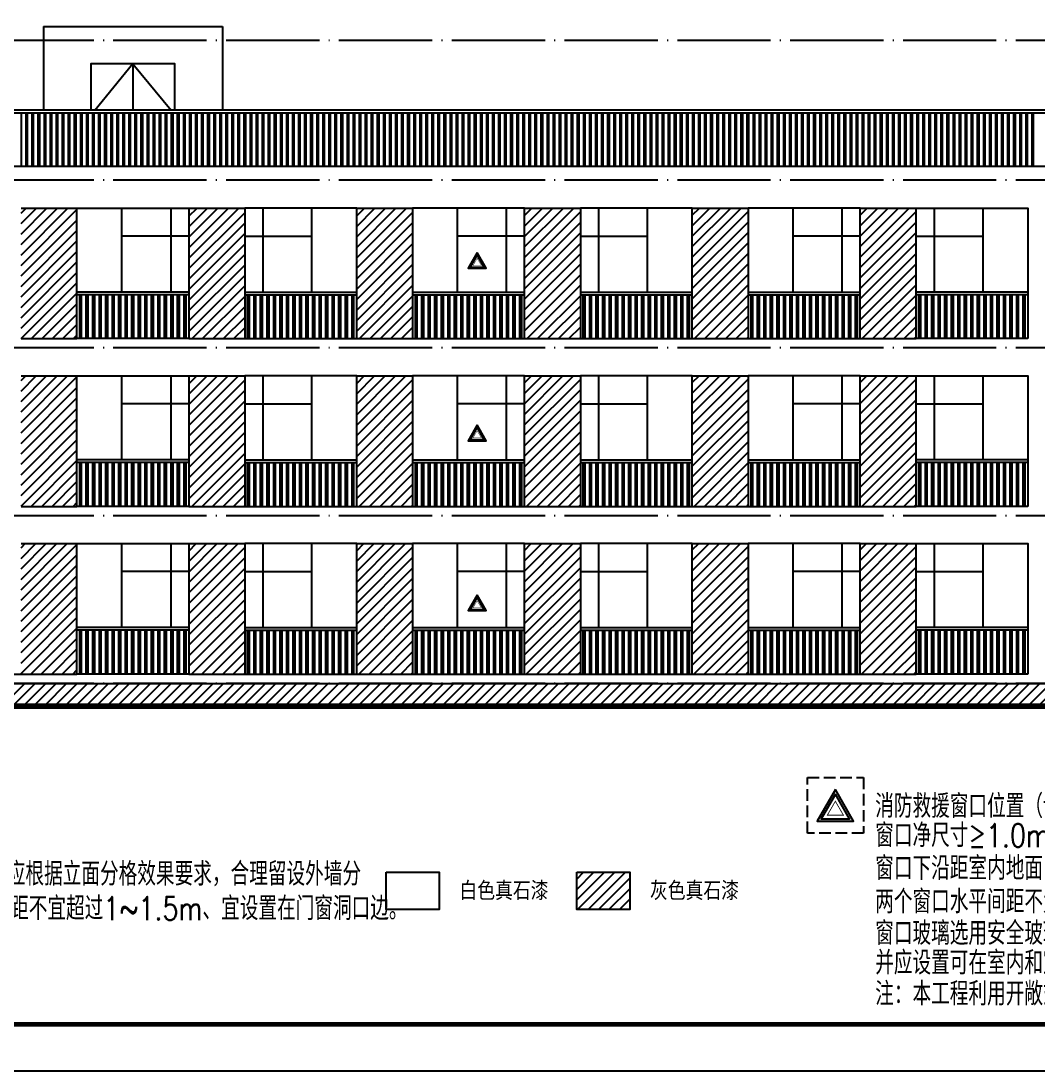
# Model space of a CAD drawing. Extents: x -695846 to 822170, y -413475 to 397179.
# Drawn here: x 350696 to 372511, y -67509 to -44976 of the extents above; entities that cross this region are included whole.
import ezdxf

# ---------------------------------------------------------------- set-up
doc = ezdxf.new("R2010")
doc.units = 0
doc.header["$LTSCALE"] = 1000
doc.header["$MEASUREMENT"] = 0
doc.linetypes.add('DASH', pattern=[0.35, 0.25, -0.1])
doc.linetypes.add('DOTE', pattern=[2.42, 2, -0.2, 0.02, -0.2])
for name, color, linetype in [('A-立面阳台栏杆', 157, 'Continuous'), ('BALCONY', 6, 'Continuous'), ('DOTE', 1, 'DOTE'), ('PUB_TEXT', 7, 'Continuous'), ('T-图框-175', 175, 'Continuous'), ('WINDOW', 4, 'Continuous')]:
    doc.layers.add(name, color=color, linetype=linetype)
doc.styles.add('-黑体', font='simhei.ttf', dxfattribs={"width": 0.8})
doc.styles.add('_HZTXT', font='txt.shx', dxfattribs={"width": 0.8, "bigfont": 'HZTXT.shx'})
pattern_1 = [(45, (-264222.94, -298971.56), (-112.2532, 112.2532), [])]
pattern_2 = [(45, (-263922.94, -298971.56), (-112.2532, 112.2532), [])]
pattern_3 = [(45, (-260322.94, -298971.56), (-112.2532, 112.2532), [])]

# ---------------------------------------------------------------- blocks, each defined once
blk = doc.blocks.new('A$C41DF7C9F')
h = blk.add_hatch(color=1)
h.paths.add_polyline_path([(779, 1350), (0, 0), (1559, 0)])
h.paths.add_polyline_path([(779, 1150), (1386, 100), (173, 100)], flags=16)
at = {"color": 1}
for points in [[(779, 1350), (0, 0), (1559, 0)], [(779, 1150), (173, 100), (1386, 100)]]:
    blk.add_lwpolyline(points, close=True, dxfattribs=at)
at = {"color": 1, "const_width": 35}
blk.add_lwpolyline([(779, 850), (433, 250), (1126, 250)], close=True, dxfattribs=at)

msp = doc.modelspace()

# ---------------------------------------------------------------- hatches: boundary and pattern name
h = msp.add_hatch()
h.set_pattern_fill('ANSI31', color=8, scale=100)
h.set_pattern_definition(pattern_1)
h.paths.add_polyline_path([(350696, -48992), (350696, -51792), (351896, -51792), (351896, -48992)])
h = msp.add_hatch()
h.set_pattern_fill('ANSI31', color=8, scale=100)
h.set_pattern_definition(pattern_2)
h.paths.add_polyline_path([(355496, -48992), (354296, -48992), (354296, -51792), (355496, -51792)])
h = msp.add_hatch()
h.set_pattern_fill('ANSI31', color=8, scale=100)
h.set_pattern_definition(pattern_2)
h.paths.add_polyline_path([(359096, -48992), (357896, -48992), (357896, -51792), (359096, -51792)])
h = msp.add_hatch()
h.set_pattern_fill('ANSI31', color=8, scale=100)
h.set_pattern_definition(pattern_2)
h.paths.add_polyline_path([(362696, -48992), (361496, -48992), (361496, -51792), (362696, -51792)])
h = msp.add_hatch()
h.set_pattern_fill('ANSI31', color=8, scale=100)
h.set_pattern_definition(pattern_2)
h.paths.add_polyline_path([(366296, -48992), (365096, -48992), (365096, -51792), (366296, -51792)])
h = msp.add_hatch()
h.set_pattern_fill('ANSI31', color=8, scale=100)
h.set_pattern_definition(pattern_3)
h.paths.add_polyline_path([(369896, -48992), (368696, -48992), (368696, -51792), (369896, -51792)])
h = msp.add_hatch()
h.set_pattern_fill('ANSI31', color=8, scale=100)
h.set_pattern_definition(pattern_1)
h.paths.add_polyline_path([(350696, -52592), (350696, -55392), (351896, -55392), (351896, -52592)])
h = msp.add_hatch()
h.set_pattern_fill('ANSI31', color=8, scale=100)
h.set_pattern_definition(pattern_2)
h.paths.add_polyline_path([(354296, -55392), (355496, -55392), (355496, -52592), (354296, -52592)])
h = msp.add_hatch()
h.set_pattern_fill('ANSI31', color=8, scale=100)
h.set_pattern_definition(pattern_2)
h.paths.add_polyline_path([(359096, -52592), (357896, -52592), (357896, -55392), (359096, -55392)])
h = msp.add_hatch()
h.set_pattern_fill('ANSI31', color=8, scale=100)
h.set_pattern_definition(pattern_2)
h.paths.add_polyline_path([(362696, -52592), (361496, -52592), (361496, -55392), (362696, -55392)])
h = msp.add_hatch()
h.set_pattern_fill('ANSI31', color=8, scale=100)
h.set_pattern_definition(pattern_2)
h.paths.add_polyline_path([(366296, -52592), (365096, -52592), (365096, -55392), (366296, -55392)])
h = msp.add_hatch()
h.set_pattern_fill('ANSI31', color=8, scale=100)
h.set_pattern_definition(pattern_3)
h.paths.add_polyline_path([(369896, -52592), (368696, -52592), (368696, -55392), (369896, -55392)])
h = msp.add_hatch()
h.set_pattern_fill('ANSI31', color=8, scale=100)
h.set_pattern_definition(pattern_1)
h.paths.add_polyline_path([(350696, -56192), (350696, -58992), (351896, -58992), (351896, -56192)])
h = msp.add_hatch()
h.set_pattern_fill('ANSI31', color=8, scale=100)
h.set_pattern_definition(pattern_2)
h.paths.add_polyline_path([(355496, -56192), (354296, -56192), (354296, -58992), (355496, -58992)])
h = msp.add_hatch()
h.set_pattern_fill('ANSI31', color=8, scale=100)
h.set_pattern_definition(pattern_2)
h.paths.add_polyline_path([(357896, -58992), (359096, -58992), (359096, -56192), (357896, -56192)])
h = msp.add_hatch()
h.set_pattern_fill('ANSI31', color=8, scale=100)
h.set_pattern_definition(pattern_2)
h.paths.add_polyline_path([(362696, -56192), (361496, -56192), (361496, -58992), (362696, -58992)])
h = msp.add_hatch()
h.set_pattern_fill('ANSI31', color=8, scale=100)
h.set_pattern_definition(pattern_2)
h.paths.add_polyline_path([(366296, -56192), (365096, -56192), (365096, -58992), (366296, -58992)])
h = msp.add_hatch()
h.set_pattern_fill('ANSI31', color=8, scale=100)
h.set_pattern_definition(pattern_3)
h.paths.add_polyline_path([(369896, -56192), (368696, -56192), (368696, -58992), (369896, -58992)])
h = msp.add_hatch()
h.set_pattern_fill('ANSI31', color=8, scale=100)
h.set_pattern_definition([(45, (-173228.16, -298971.56), (-112.2532, 112.2532), [])])
h.paths.add_polyline_path([(372776, -59642), (372776, -59492), (373496, -59492), (373496, -59192), (343976, -59192), (343976, -59642)])
h = msp.add_hatch()
h.set_pattern_fill('ANSI31', color=8, scale=100)
h.set_pattern_definition([(45, (-176782.48, -298582.14), (-112.2532, 112.2532), [])])
h.paths.add_polyline_path([(362616, -63244), (363755, -63244), (363755, -64045), (362616, -64045)])

# ---------------------------------------------------------------- linework, layer by layer
at = {"color": 8}
for p, q in [((351176, -45092), (351176, -46892)), ((351176, -45092), (355016, -45092)), ((355016, -45092), (355016, -46892)), ((350696, -48992), (351896, -48992)), ((350696, -51792), (351896, -51792)), ((350696, -52592), (351896, -52592)), ((350696, -55392), (351896, -55392)), ((350696, -56192), (351896, -56192)), ((349946, -58992), (351896, -58992)), ((343976, -59192), (373496, -59192))]:
    msp.add_line(p, q, dxfattribs=at)
msp.add_line((381296, -59642), (342596, -59642))
for points in [[(353096, -45892), (352276, -46894)], [(353096, -45892), (353914, -46892)], [(354296, -48992), (355496, -48992)], [(357896, -48992), (359096, -48992)], [(361496, -48992), (362696, -48992)], [(365096, -48992), (366296, -48992)], [(368696, -48992), (369896, -48992)], [(354296, -51792), (355496, -51792)], [(357896, -51792), (359096, -51792)], [(361496, -51792), (362696, -51792)], [(365096, -51792), (366296, -51792)], [(368696, -51792), (369896, -51792)], [(354296, -52592), (355496, -52592)], [(357896, -52592), (359096, -52592)], [(361496, -52592), (362696, -52592)], [(365096, -52592), (366296, -52592)], [(368696, -52592), (369896, -52592)], [(354296, -55392), (355496, -55392)], [(357896, -55392), (359096, -55392)], [(361496, -55392), (362696, -55392)], [(365096, -55392), (366296, -55392)], [(368696, -55392), (369896, -55392)], [(354296, -56192), (355496, -56192)], [(357896, -56192), (359096, -56192)], [(361496, -56192), (362696, -56192)], [(365096, -56192), (366296, -56192)], [(368696, -56192), (369896, -56192)], [(354296, -58992), (355496, -58992)], [(357896, -58992), (359096, -58992)], [(361496, -58992), (362696, -58992)], [(365096, -58992), (366296, -58992)], [(368696, -58992), (369896, -58992)]]:
    msp.add_lwpolyline(points, dxfattribs=at)
msp.add_lwpolyline([(343976, -48092), (379916, -48092)])
for points in [[(354296, -51792), (351896, -51792), (351896, -48992), (354296, -48992)], [(355496, -51792), (357896, -51792), (357896, -48992), (355496, -48992)], [(359096, -51792), (361496, -51792), (361496, -48992), (359096, -48992)], [(362696, -51792), (365096, -51792), (365096, -48992), (362696, -48992)], [(366296, -51792), (368696, -51792), (368696, -48992), (366296, -48992)], [(372296, -51792), (369896, -51792), (369896, -48992), (372296, -48992)], [(354296, -55392), (351896, -55392), (351896, -52592), (354296, -52592)], [(355496, -55392), (357896, -55392), (357896, -52592), (355496, -52592)], [(359096, -55392), (361496, -55392), (361496, -52592), (359096, -52592)], [(362696, -55392), (365096, -55392), (365096, -52592), (362696, -52592)], [(366296, -55392), (368696, -55392), (368696, -52592), (366296, -52592)], [(372296, -55392), (369896, -55392), (369896, -52592), (372296, -52592)], [(354296, -58992), (351896, -58992), (351896, -56192), (354296, -56192)], [(355496, -58992), (357896, -58992), (357896, -56192), (355496, -56192)], [(359096, -58992), (361496, -58992), (361496, -56192), (359096, -56192)], [(362696, -58992), (365096, -58992), (365096, -56192), (362696, -56192)], [(366296, -58992), (368696, -58992), (368696, -56192), (366296, -56192)], [(372296, -58992), (369896, -58992), (369896, -56192), (372296, -56192)], [(358529, -63244), (359668, -63244), (359668, -64045), (358529, -64045)], [(362616, -63244), (363755, -63244), (363755, -64045), (362616, -64045)]]:
    msp.add_lwpolyline(points, close=True)
at = {"const_width": 100}
msp.add_lwpolyline([(381296, -59692), (342596, -59692)], dxfattribs=at)
at = {"linetype": 'DASH'}
msp.add_lwpolyline([(367565, -61208), (368765, -61208), (368765, -62408), (367565, -62408)], close=True, dxfattribs=at)
at = {"layer": 'A-立面阳台栏杆'}
for p, q in [((354296, -50792), (351896, -50792)), ((354296, -50852), (351896, -50852)), ((355496, -50792), (357896, -50792)), ((355496, -50852), (357896, -50852)), ((359096, -50792), (361496, -50792)), ((359096, -50852), (361496, -50852)), ((362696, -50792), (365096, -50792)), ((362696, -50852), (365096, -50852)), ((366296, -50792), (368696, -50792)), ((366296, -50852), (368696, -50852)), ((372296, -50792), (369896, -50792)), ((372296, -50852), (369896, -50852)), ((354296, -54392), (351896, -54392)), ((354296, -54452), (351896, -54452)), ((355496, -54392), (357896, -54392)), ((355496, -54452), (357896, -54452)), ((359096, -54392), (361496, -54392)), ((359096, -54452), (361496, -54452)), ((362696, -54392), (365096, -54392)), ((362696, -54452), (365096, -54452)), ((366296, -54392), (368696, -54392)), ((366296, -54452), (368696, -54452)), ((372296, -54392), (369896, -54392)), ((372296, -54452), (369896, -54452)), ((354296, -57992), (351896, -57992)), ((354296, -58052), (351896, -58052)), ((355496, -57992), (357896, -57992)), ((355496, -58052), (357896, -58052)), ((359096, -57992), (361496, -57992)), ((359096, -58052), (361496, -58052)), ((362696, -57992), (365096, -57992)), ((362696, -58052), (365096, -58052)), ((366296, -57992), (368696, -57992)), ((366296, -58052), (368696, -58052)), ((372296, -57992), (369896, -57992)), ((372296, -58052), (369896, -58052))]:
    msp.add_line(p, q, dxfattribs=at)
for points in [[(379916, -46892), (343976, -46892)], [(379916, -46952), (343976, -46952)], [(350706, -48092), (350706, -46952)], [(350806, -48092), (350806, -46952)], [(350836, -48092), (350836, -46952)], [(350936, -48092), (350936, -46952)], [(350966, -48092), (350966, -46952)], [(351066, -48092), (351066, -46952)], [(351096, -48092), (351096, -46952)], [(351196, -48092), (351196, -46952)], [(351226, -48092), (351226, -46952)], [(351326, -48092), (351326, -46952)], [(351356, -48092), (351356, -46952)], [(351456, -48092), (351456, -46952)], [(351486, -48092), (351486, -46952)], [(351586, -48092), (351586, -46952)], [(351616, -48092), (351616, -46952)], [(351716, -48092), (351716, -46952)], [(351746, -48092), (351746, -46952)], [(351846, -48092), (351846, -46952)], [(351876, -48092), (351876, -46952)], [(351976, -48092), (351976, -46952)], [(352006, -48092), (352006, -46952)], [(352106, -48092), (352106, -46952)], [(352136, -48092), (352136, -46952)], [(352236, -48092), (352236, -46952)], [(352266, -48092), (352266, -46952)], [(352366, -48092), (352366, -46952)], [(352396, -48092), (352396, -46952)], [(352496, -48092), (352496, -46952)], [(352526, -48092), (352526, -46952)], [(352626, -48092), (352626, -46952)], [(352656, -48092), (352656, -46952)], [(352756, -48092), (352756, -46952)], [(352786, -48092), (352786, -46952)], [(352886, -48092), (352886, -46952)], [(352916, -48092), (352916, -46952)], [(353016, -48092), (353016, -46952)], [(353046, -48092), (353046, -46952)], [(353146, -48092), (353146, -46952)], [(353176, -48092), (353176, -46952)], [(353276, -48092), (353276, -46952)], [(353306, -48092), (353306, -46952)], [(353406, -48092), (353406, -46952)], [(353436, -48092), (353436, -46952)], [(353536, -48092), (353536, -46952)], [(353566, -48092), (353566, -46952)], [(353666, -48092), (353666, -46952)], [(353696, -48092), (353696, -46952)], [(353796, -48092), (353796, -46952)], [(353826, -48092), (353826, -46952)], [(353926, -48092), (353926, -46952)], [(353956, -48092), (353956, -46952)], [(354056, -48092), (354056, -46952)], [(354086, -48092), (354086, -46952)], [(354186, -48092), (354186, -46952)], [(354216, -48092), (354216, -46952)], [(354316, -48092), (354316, -46952)], [(354346, -48092), (354346, -46952)], [(354446, -48092), (354446, -46952)], [(354476, -48092), (354476, -46952)], [(354576, -48092), (354576, -46952)], [(354606, -48092), (354606, -46952)], [(354706, -48092), (354706, -46952)], [(354736, -48092), (354736, -46952)], [(354836, -48092), (354836, -46952)], [(354866, -48092), (354866, -46952)], [(354966, -48092), (354966, -46952)], [(354996, -48092), (354996, -46952)], [(355096, -48092), (355096, -46952)], [(355126, -48092), (355126, -46952)], [(355226, -48092), (355226, -46952)], [(355256, -48092), (355256, -46952)], [(355356, -48092), (355356, -46952)], [(355386, -48092), (355386, -46952)], [(355486, -48092), (355486, -46952)], [(355516, -48092), (355516, -46952)], [(355616, -48092), (355616, -46952)], [(355646, -48092), (355646, -46952)], [(355746, -48092), (355746, -46952)], [(355776, -48092), (355776, -46952)], [(355876, -48092), (355876, -46952)], [(355906, -48092), (355906, -46952)], [(356006, -48092), (356006, -46952)], [(356036, -48092), (356036, -46952)], [(356136, -48092), (356136, -46952)], [(356166, -48092), (356166, -46952)], [(356266, -48092), (356266, -46952)], [(356296, -48092), (356296, -46952)], [(356396, -48092), (356396, -46952)], [(356426, -48092), (356426, -46952)], [(356526, -48092), (356526, -46952)], [(356556, -48092), (356556, -46952)], [(356656, -48092), (356656, -46952)], [(356686, -48092), (356686, -46952)], [(356786, -48092), (356786, -46952)], [(356816, -48092), (356816, -46952)], [(356916, -48092), (356916, -46952)], [(356946, -48092), (356946, -46952)], [(357046, -48092), (357046, -46952)], [(357076, -48092), (357076, -46952)], [(357176, -48092), (357176, -46952)], [(357206, -48092), (357206, -46952)], [(357306, -48092), (357306, -46952)], [(357336, -48092), (357336, -46952)], [(357436, -48092), (357436, -46952)], [(357466, -48092), (357466, -46952)], [(357566, -48092), (357566, -46952)], [(357596, -48092), (357596, -46952)], [(357696, -48092), (357696, -46952)], [(357726, -48092), (357726, -46952)], [(357826, -48092), (357826, -46952)], [(357856, -48092), (357856, -46952)], [(357956, -48092), (357956, -46952)], [(357986, -48092), (357986, -46952)], [(358086, -48092), (358086, -46952)], [(358116, -48092), (358116, -46952)], [(358216, -48092), (358216, -46952)], [(358246, -48092), (358246, -46952)], [(358346, -48092), (358346, -46952)], [(358376, -48092), (358376, -46952)], [(358476, -48092), (358476, -46952)], [(358506, -48092), (358506, -46952)], [(358606, -48092), (358606, -46952)], [(358636, -48092), (358636, -46952)], [(358736, -48092), (358736, -46952)], [(358766, -48092), (358766, -46952)], [(358866, -48092), (358866, -46952)], [(358896, -48092), (358896, -46952)], [(358996, -48092), (358996, -46952)], [(359026, -48092), (359026, -46952)], [(359126, -48092), (359126, -46952)], [(359156, -48092), (359156, -46952)], [(359256, -48092), (359256, -46952)], [(359286, -48092), (359286, -46952)], [(359386, -48092), (359386, -46952)], [(359416, -48092), (359416, -46952)], [(359516, -48092), (359516, -46952)], [(359546, -48092), (359546, -46952)], [(359646, -48092), (359646, -46952)], [(359676, -48092), (359676, -46952)], [(359776, -48092), (359776, -46952)], [(359806, -48092), (359806, -46952)], [(359906, -48092), (359906, -46952)], [(359936, -48092), (359936, -46952)], [(360036, -48092), (360036, -46952)], [(360066, -48092), (360066, -46952)], [(360166, -48092), (360166, -46952)], [(360196, -48092), (360196, -46952)], [(360296, -48092), (360296, -46952)], [(360326, -48092), (360326, -46952)], [(360426, -48092), (360426, -46952)], [(360456, -48092), (360456, -46952)], [(360556, -48092), (360556, -46952)], [(360586, -48092), (360586, -46952)], [(360686, -48092), (360686, -46952)], [(360716, -48092), (360716, -46952)], [(360816, -48092), (360816, -46952)], [(360846, -48092), (360846, -46952)], [(360946, -48092), (360946, -46952)], [(360976, -48092), (360976, -46952)], [(361076, -48092), (361076, -46952)], [(361106, -48092), (361106, -46952)], [(361206, -48092), (361206, -46952)], [(361236, -48092), (361236, -46952)], [(361336, -48092), (361336, -46952)], [(361366, -48092), (361366, -46952)], [(361466, -48092), (361466, -46952)], [(361496, -48092), (361496, -46952)], [(361596, -48092), (361596, -46952)], [(361626, -48092), (361626, -46952)], [(361726, -48092), (361726, -46952)], [(361756, -48092), (361756, -46952)], [(361856, -48092), (361856, -46952)], [(361886, -48092), (361886, -46952)], [(361986, -48092), (361986, -46952)], [(362016, -48092), (362016, -46952)], [(362116, -48092), (362116, -46952)], [(362146, -48092), (362146, -46952)], [(362246, -48092), (362246, -46952)], [(362276, -48092), (362276, -46952)], [(362376, -48092), (362376, -46952)], [(362406, -48092), (362406, -46952)], [(362506, -48092), (362506, -46952)], [(362536, -48092), (362536, -46952)], [(362636, -48092), (362636, -46952)], [(362666, -48092), (362666, -46952)], [(362766, -48092), (362766, -46952)], [(362796, -48092), (362796, -46952)], [(362896, -48092), (362896, -46952)], [(362926, -48092), (362926, -46952)], [(363026, -48092), (363026, -46952)], [(363056, -48092), (363056, -46952)], [(363156, -48092), (363156, -46952)], [(363186, -48092), (363186, -46952)], [(363286, -48092), (363286, -46952)], [(363316, -48092), (363316, -46952)], [(363416, -48092), (363416, -46952)], [(363446, -48092), (363446, -46952)], [(363546, -48092), (363546, -46952)], [(363576, -48092), (363576, -46952)], [(363676, -48092), (363676, -46952)], [(363706, -48092), (363706, -46952)], [(363806, -48092), (363806, -46952)], [(363836, -48092), (363836, -46952)], [(363936, -48092), (363936, -46952)], [(363966, -48092), (363966, -46952)], [(364066, -48092), (364066, -46952)], [(364096, -48092), (364096, -46952)], [(364196, -48092), (364196, -46952)], [(364226, -48092), (364226, -46952)], [(364326, -48092), (364326, -46952)], [(364356, -48092), (364356, -46952)], [(364456, -48092), (364456, -46952)], [(364486, -48092), (364486, -46952)], [(364586, -48092), (364586, -46952)], [(364616, -48092), (364616, -46952)], [(364716, -48092), (364716, -46952)], [(364746, -48092), (364746, -46952)], [(364846, -48092), (364846, -46952)], [(364876, -48092), (364876, -46952)], [(364976, -48092), (364976, -46952)], [(365006, -48092), (365006, -46952)], [(365106, -48092), (365106, -46952)], [(365136, -48092), (365136, -46952)], [(365236, -48092), (365236, -46952)], [(365266, -48092), (365266, -46952)], [(365366, -48092), (365366, -46952)], [(365396, -48092), (365396, -46952)], [(365496, -48092), (365496, -46952)], [(365526, -48092), (365526, -46952)], [(365626, -48092), (365626, -46952)], [(365656, -48092), (365656, -46952)], [(365756, -48092), (365756, -46952)], [(365786, -48092), (365786, -46952)], [(365886, -48092), (365886, -46952)], [(365916, -48092), (365916, -46952)], [(366016, -48092), (366016, -46952)], [(366046, -48092), (366046, -46952)], [(366146, -48092), (366146, -46952)], [(366176, -48092), (366176, -46952)], [(366276, -48092), (366276, -46952)], [(366306, -48092), (366306, -46952)], [(366406, -48092), (366406, -46952)], [(366436, -48092), (366436, -46952)], [(366536, -48092), (366536, -46952)], [(366566, -48092), (366566, -46952)], [(366666, -48092), (366666, -46952)], [(366696, -48092), (366696, -46952)], [(366796, -48092), (366796, -46952)], [(366826, -48092), (366826, -46952)], [(366926, -48092), (366926, -46952)], [(366956, -48092), (366956, -46952)], [(367056, -48092), (367056, -46952)], [(367086, -48092), (367086, -46952)], [(367186, -48092), (367186, -46952)], [(367216, -48092), (367216, -46952)], [(367316, -48092), (367316, -46952)], [(367346, -48092), (367346, -46952)], [(367446, -48092), (367446, -46952)], [(367476, -48092), (367476, -46952)], [(367576, -48092), (367576, -46952)], [(367606, -48092), (367606, -46952)], [(367706, -48092), (367706, -46952)], [(367736, -48092), (367736, -46952)], [(367836, -48092), (367836, -46952)], [(367866, -48092), (367866, -46952)], [(367966, -48092), (367966, -46952)], [(367996, -48092), (367996, -46952)], [(368096, -48092), (368096, -46952)], [(368126, -48092), (368126, -46952)], [(368226, -48092), (368226, -46952)], [(368256, -48092), (368256, -46952)], [(368356, -48092), (368356, -46952)], [(368386, -48092), (368386, -46952)], [(368486, -48092), (368486, -46952)], [(368516, -48092), (368516, -46952)], [(368616, -48092), (368616, -46952)], [(368646, -48092), (368646, -46952)], [(368746, -48092), (368746, -46952)], [(368776, -48092), (368776, -46952)], [(368876, -48092), (368876, -46952)], [(368906, -48092), (368906, -46952)], [(369006, -48092), (369006, -46952)], [(369036, -48092), (369036, -46952)], [(369136, -48092), (369136, -46952)], [(369166, -48092), (369166, -46952)], [(369266, -48092), (369266, -46952)], [(369296, -48092), (369296, -46952)], [(369396, -48092), (369396, -46952)], [(369426, -48092), (369426, -46952)], [(369526, -48092), (369526, -46952)], [(369556, -48092), (369556, -46952)], [(369656, -48092), (369656, -46952)], [(369686, -48092), (369686, -46952)], [(369786, -48092), (369786, -46952)], [(369816, -48092), (369816, -46952)], [(369916, -48092), (369916, -46952)], [(369946, -48092), (369946, -46952)], [(370046, -48092), (370046, -46952)], [(370076, -48092), (370076, -46952)], [(370176, -48092), (370176, -46952)], [(370206, -48092), (370206, -46952)], [(370306, -48092), (370306, -46952)], [(370336, -48092), (370336, -46952)], [(370436, -48092), (370436, -46952)], [(370466, -48092), (370466, -46952)], [(370566, -48092), (370566, -46952)], [(370596, -48092), (370596, -46952)], [(370696, -48092), (370696, -46952)], [(370726, -48092), (370726, -46952)], [(370826, -48092), (370826, -46952)], [(370856, -48092), (370856, -46952)], [(370956, -48092), (370956, -46952)], [(370986, -48092), (370986, -46952)], [(371086, -48092), (371086, -46952)], [(371116, -48092), (371116, -46952)], [(371216, -48092), (371216, -46952)], [(371246, -48092), (371246, -46952)], [(371346, -48092), (371346, -46952)], [(371376, -48092), (371376, -46952)], [(371476, -48092), (371476, -46952)], [(371506, -48092), (371506, -46952)], [(371606, -48092), (371606, -46952)], [(371636, -48092), (371636, -46952)], [(371736, -48092), (371736, -46952)], [(371766, -48092), (371766, -46952)], [(371866, -48092), (371866, -46952)], [(371896, -48092), (371896, -46952)], [(371996, -48092), (371996, -46952)], [(372026, -48092), (372026, -46952)], [(372126, -48092), (372126, -46952)], [(372156, -48092), (372156, -46952)], [(372256, -48092), (372256, -46952)], [(372286, -48092), (372286, -46952)], [(372386, -48092), (372386, -46952)], [(372416, -48092), (372416, -46952)], [(351956, -51792), (351956, -50852)], [(351996, -51792), (351996, -50852)], [(352096, -51792), (352096, -50852)], [(352136, -51792), (352136, -50852)], [(352236, -51792), (352236, -50852)], [(352276, -51792), (352276, -50852)], [(352376, -51792), (352376, -50852)], [(352416, -51792), (352416, -50852)], [(352516, -51792), (352516, -50852)], [(352556, -51792), (352556, -50852)], [(352656, -51792), (352656, -50852)], [(352696, -51792), (352696, -50852)], [(352796, -51792), (352796, -50852)], [(352836, -51792), (352836, -50852)], [(352936, -51792), (352936, -50852)], [(352976, -51792), (352976, -50852)], [(353076, -51792), (353076, -50852)], [(353116, -51792), (353116, -50852)], [(353216, -51792), (353216, -50852)], [(353256, -51792), (353256, -50852)], [(353356, -51792), (353356, -50852)], [(353396, -51792), (353396, -50852)], [(353496, -51792), (353496, -50852)], [(353536, -51792), (353536, -50852)], [(353636, -51792), (353636, -50852)], [(353676, -51792), (353676, -50852)], [(353776, -51792), (353776, -50852)], [(353816, -51792), (353816, -50852)], [(353916, -51792), (353916, -50852)], [(353956, -51792), (353956, -50852)], [(354056, -51792), (354056, -50852)], [(354096, -51792), (354096, -50852)], [(354196, -51792), (354196, -50852)], [(354236, -51792), (354236, -50852)], [(355556, -51792), (355556, -50852)], [(355596, -51792), (355596, -50852)], [(355696, -51792), (355696, -50852)], [(355736, -51792), (355736, -50852)], [(355836, -51792), (355836, -50852)], [(355876, -51792), (355876, -50852)], [(355976, -51792), (355976, -50852)], [(356016, -51792), (356016, -50852)], [(356116, -51792), (356116, -50852)], [(356156, -51792), (356156, -50852)], [(356256, -51792), (356256, -50852)], [(356296, -51792), (356296, -50852)], [(356396, -51792), (356396, -50852)], [(356436, -51792), (356436, -50852)], [(356536, -51792), (356536, -50852)], [(356576, -51792), (356576, -50852)], [(356676, -51792), (356676, -50852)], [(356716, -51792), (356716, -50852)], [(356816, -51792), (356816, -50852)], [(356856, -51792), (356856, -50852)], [(356956, -51792), (356956, -50852)], [(356996, -51792), (356996, -50852)], [(357096, -51792), (357096, -50852)], [(357136, -51792), (357136, -50852)], [(357236, -51792), (357236, -50852)], [(357276, -51792), (357276, -50852)], [(357376, -51792), (357376, -50852)], [(357416, -51792), (357416, -50852)], [(357516, -51792), (357516, -50852)], [(357556, -51792), (357556, -50852)], [(357656, -51792), (357656, -50852)], [(357696, -51792), (357696, -50852)], [(357796, -51792), (357796, -50852)], [(357836, -51792), (357836, -50852)], [(359156, -51792), (359156, -50852)], [(359196, -51792), (359196, -50852)], [(359296, -51792), (359296, -50852)], [(359336, -51792), (359336, -50852)], [(359436, -51792), (359436, -50852)], [(359476, -51792), (359476, -50852)], [(359576, -51792), (359576, -50852)], [(359616, -51792), (359616, -50852)], [(359716, -51792), (359716, -50852)], [(359756, -51792), (359756, -50852)], [(359856, -51792), (359856, -50852)], [(359896, -51792), (359896, -50852)], [(359996, -51792), (359996, -50852)], [(360036, -51792), (360036, -50852)], [(360136, -51792), (360136, -50852)], [(360176, -51792), (360176, -50852)], [(360276, -51792), (360276, -50852)], [(360316, -51792), (360316, -50852)], [(360416, -51792), (360416, -50852)], [(360456, -51792), (360456, -50852)], [(360556, -51792), (360556, -50852)], [(360596, -51792), (360596, -50852)], [(360696, -51792), (360696, -50852)], [(360736, -51792), (360736, -50852)], [(360836, -51792), (360836, -50852)], [(360876, -51792), (360876, -50852)], [(360976, -51792), (360976, -50852)], [(361016, -51792), (361016, -50852)], [(361116, -51792), (361116, -50852)], [(361156, -51792), (361156, -50852)], [(361256, -51792), (361256, -50852)], [(361296, -51792), (361296, -50852)], [(361396, -51792), (361396, -50852)], [(361436, -51792), (361436, -50852)], [(362756, -51792), (362756, -50852)], [(362796, -51792), (362796, -50852)], [(362896, -51792), (362896, -50852)], [(362936, -51792), (362936, -50852)], [(363036, -51792), (363036, -50852)], [(363076, -51792), (363076, -50852)], [(363176, -51792), (363176, -50852)], [(363216, -51792), (363216, -50852)], [(363316, -51792), (363316, -50852)], [(363356, -51792), (363356, -50852)], [(363456, -51792), (363456, -50852)], [(363496, -51792), (363496, -50852)], [(363596, -51792), (363596, -50852)], [(363636, -51792), (363636, -50852)], [(363736, -51792), (363736, -50852)], [(363776, -51792), (363776, -50852)], [(363876, -51792), (363876, -50852)], [(363916, -51792), (363916, -50852)], [(364016, -51792), (364016, -50852)], [(364056, -51792), (364056, -50852)], [(364156, -51792), (364156, -50852)], [(364196, -51792), (364196, -50852)], [(364296, -51792), (364296, -50852)], [(364336, -51792), (364336, -50852)], [(364436, -51792), (364436, -50852)], [(364476, -51792), (364476, -50852)], [(364576, -51792), (364576, -50852)], [(364616, -51792), (364616, -50852)], [(364716, -51792), (364716, -50852)], [(364756, -51792), (364756, -50852)], [(364856, -51792), (364856, -50852)], [(364896, -51792), (364896, -50852)], [(364996, -51792), (364996, -50852)], [(365036, -51792), (365036, -50852)], [(366356, -51792), (366356, -50852)], [(366396, -51792), (366396, -50852)], [(366496, -51792), (366496, -50852)], [(366536, -51792), (366536, -50852)], [(366636, -51792), (366636, -50852)], [(366676, -51792), (366676, -50852)], [(366776, -51792), (366776, -50852)], [(366816, -51792), (366816, -50852)], [(366916, -51792), (366916, -50852)], [(366956, -51792), (366956, -50852)], [(367056, -51792), (367056, -50852)], [(367096, -51792), (367096, -50852)], [(367196, -51792), (367196, -50852)], [(367236, -51792), (367236, -50852)], [(367336, -51792), (367336, -50852)], [(367376, -51792), (367376, -50852)], [(367476, -51792), (367476, -50852)], [(367516, -51792), (367516, -50852)], [(367616, -51792), (367616, -50852)], [(367656, -51792), (367656, -50852)], [(367756, -51792), (367756, -50852)], [(367796, -51792), (367796, -50852)], [(367896, -51792), (367896, -50852)], [(367936, -51792), (367936, -50852)], [(368036, -51792), (368036, -50852)], [(368076, -51792), (368076, -50852)], [(368176, -51792), (368176, -50852)], [(368216, -51792), (368216, -50852)], [(368316, -51792), (368316, -50852)], [(368356, -51792), (368356, -50852)], [(368456, -51792), (368456, -50852)], [(368496, -51792), (368496, -50852)], [(368596, -51792), (368596, -50852)], [(368636, -51792), (368636, -50852)], [(369956, -51792), (369956, -50852)], [(369996, -51792), (369996, -50852)], [(370096, -51792), (370096, -50852)], [(370136, -51792), (370136, -50852)], [(370236, -51792), (370236, -50852)], [(370276, -51792), (370276, -50852)], [(370376, -51792), (370376, -50852)], [(370416, -51792), (370416, -50852)], [(370516, -51792), (370516, -50852)], [(370556, -51792), (370556, -50852)], [(370656, -51792), (370656, -50852)], [(370696, -51792), (370696, -50852)], [(370796, -51792), (370796, -50852)], [(370836, -51792), (370836, -50852)], [(370936, -51792), (370936, -50852)], [(370976, -51792), (370976, -50852)], [(371076, -51792), (371076, -50852)], [(371116, -51792), (371116, -50852)], [(371216, -51792), (371216, -50852)], [(371256, -51792), (371256, -50852)], [(371356, -51792), (371356, -50852)], [(371396, -51792), (371396, -50852)], [(371496, -51792), (371496, -50852)], [(371536, -51792), (371536, -50852)], [(371636, -51792), (371636, -50852)], [(371676, -51792), (371676, -50852)], [(371776, -51792), (371776, -50852)], [(371816, -51792), (371816, -50852)], [(371916, -51792), (371916, -50852)], [(371956, -51792), (371956, -50852)], [(372056, -51792), (372056, -50852)], [(372096, -51792), (372096, -50852)], [(372196, -51792), (372196, -50852)], [(372236, -51792), (372236, -50852)], [(351956, -55392), (351956, -54452)], [(351996, -55392), (351996, -54452)], [(352096, -55392), (352096, -54452)], [(352136, -55392), (352136, -54452)], [(352236, -55392), (352236, -54452)], [(352276, -55392), (352276, -54452)], [(352376, -55392), (352376, -54452)], [(352416, -55392), (352416, -54452)], [(352516, -55392), (352516, -54452)], [(352556, -55392), (352556, -54452)], [(352656, -55392), (352656, -54452)], [(352696, -55392), (352696, -54452)], [(352796, -55392), (352796, -54452)], [(352836, -55392), (352836, -54452)], [(352936, -55392), (352936, -54452)], [(352976, -55392), (352976, -54452)], [(353076, -55392), (353076, -54452)], [(353116, -55392), (353116, -54452)], [(353216, -55392), (353216, -54452)], [(353256, -55392), (353256, -54452)], [(353356, -55392), (353356, -54452)], [(353396, -55392), (353396, -54452)], [(353496, -55392), (353496, -54452)], [(353536, -55392), (353536, -54452)], [(353636, -55392), (353636, -54452)], [(353676, -55392), (353676, -54452)], [(353776, -55392), (353776, -54452)], [(353816, -55392), (353816, -54452)], [(353916, -55392), (353916, -54452)], [(353956, -55392), (353956, -54452)], [(354056, -55392), (354056, -54452)], [(354096, -55392), (354096, -54452)], [(354196, -55392), (354196, -54452)], [(354236, -55392), (354236, -54452)], [(355556, -55392), (355556, -54452)], [(355596, -55392), (355596, -54452)], [(355696, -55392), (355696, -54452)], [(355736, -55392), (355736, -54452)], [(355836, -55392), (355836, -54452)], [(355876, -55392), (355876, -54452)], [(355976, -55392), (355976, -54452)], [(356016, -55392), (356016, -54452)], [(356116, -55392), (356116, -54452)], [(356156, -55392), (356156, -54452)], [(356256, -55392), (356256, -54452)], [(356296, -55392), (356296, -54452)], [(356396, -55392), (356396, -54452)], [(356436, -55392), (356436, -54452)], [(356536, -55392), (356536, -54452)], [(356576, -55392), (356576, -54452)], [(356676, -55392), (356676, -54452)], [(356716, -55392), (356716, -54452)], [(356816, -55392), (356816, -54452)], [(356856, -55392), (356856, -54452)], [(356956, -55392), (356956, -54452)], [(356996, -55392), (356996, -54452)], [(357096, -55392), (357096, -54452)], [(357136, -55392), (357136, -54452)], [(357236, -55392), (357236, -54452)], [(357276, -55392), (357276, -54452)], [(357376, -55392), (357376, -54452)], [(357416, -55392), (357416, -54452)], [(357516, -55392), (357516, -54452)], [(357556, -55392), (357556, -54452)], [(357656, -55392), (357656, -54452)], [(357696, -55392), (357696, -54452)], [(357796, -55392), (357796, -54452)], [(357836, -55392), (357836, -54452)], [(359156, -55392), (359156, -54452)], [(359196, -55392), (359196, -54452)], [(359296, -55392), (359296, -54452)], [(359336, -55392), (359336, -54452)], [(359436, -55392), (359436, -54452)], [(359476, -55392), (359476, -54452)], [(359576, -55392), (359576, -54452)], [(359616, -55392), (359616, -54452)], [(359716, -55392), (359716, -54452)], [(359756, -55392), (359756, -54452)], [(359856, -55392), (359856, -54452)], [(359896, -55392), (359896, -54452)], [(359996, -55392), (359996, -54452)], [(360036, -55392), (360036, -54452)], [(360136, -55392), (360136, -54452)], [(360176, -55392), (360176, -54452)], [(360276, -55392), (360276, -54452)], [(360316, -55392), (360316, -54452)], [(360416, -55392), (360416, -54452)], [(360456, -55392), (360456, -54452)], [(360556, -55392), (360556, -54452)], [(360596, -55392), (360596, -54452)], [(360696, -55392), (360696, -54452)], [(360736, -55392), (360736, -54452)], [(360836, -55392), (360836, -54452)], [(360876, -55392), (360876, -54452)], [(360976, -55392), (360976, -54452)], [(361016, -55392), (361016, -54452)], [(361116, -55392), (361116, -54452)], [(361156, -55392), (361156, -54452)], [(361256, -55392), (361256, -54452)], [(361296, -55392), (361296, -54452)], [(361396, -55392), (361396, -54452)], [(361436, -55392), (361436, -54452)], [(362756, -55392), (362756, -54452)], [(362796, -55392), (362796, -54452)], [(362896, -55392), (362896, -54452)], [(362936, -55392), (362936, -54452)], [(363036, -55392), (363036, -54452)], [(363076, -55392), (363076, -54452)], [(363176, -55392), (363176, -54452)], [(363216, -55392), (363216, -54452)], [(363316, -55392), (363316, -54452)], [(363356, -55392), (363356, -54452)], [(363456, -55392), (363456, -54452)], [(363496, -55392), (363496, -54452)], [(363596, -55392), (363596, -54452)], [(363636, -55392), (363636, -54452)], [(363736, -55392), (363736, -54452)], [(363776, -55392), (363776, -54452)], [(363876, -55392), (363876, -54452)], [(363916, -55392), (363916, -54452)], [(364016, -55392), (364016, -54452)], [(364056, -55392), (364056, -54452)], [(364156, -55392), (364156, -54452)], [(364196, -55392), (364196, -54452)], [(364296, -55392), (364296, -54452)], [(364336, -55392), (364336, -54452)], [(364436, -55392), (364436, -54452)], [(364476, -55392), (364476, -54452)], [(364576, -55392), (364576, -54452)], [(364616, -55392), (364616, -54452)], [(364716, -55392), (364716, -54452)], [(364756, -55392), (364756, -54452)], [(364856, -55392), (364856, -54452)], [(364896, -55392), (364896, -54452)], [(364996, -55392), (364996, -54452)], [(365036, -55392), (365036, -54452)], [(366356, -55392), (366356, -54452)], [(366396, -55392), (366396, -54452)], [(366496, -55392), (366496, -54452)], [(366536, -55392), (366536, -54452)], [(366636, -55392), (366636, -54452)], [(366676, -55392), (366676, -54452)], [(366776, -55392), (366776, -54452)], [(366816, -55392), (366816, -54452)], [(366916, -55392), (366916, -54452)], [(366956, -55392), (366956, -54452)], [(367056, -55392), (367056, -54452)], [(367096, -55392), (367096, -54452)], [(367196, -55392), (367196, -54452)], [(367236, -55392), (367236, -54452)], [(367336, -55392), (367336, -54452)], [(367376, -55392), (367376, -54452)], [(367476, -55392), (367476, -54452)], [(367516, -55392), (367516, -54452)], [(367616, -55392), (367616, -54452)], [(367656, -55392), (367656, -54452)], [(367756, -55392), (367756, -54452)], [(367796, -55392), (367796, -54452)], [(367896, -55392), (367896, -54452)], [(367936, -55392), (367936, -54452)], [(368036, -55392), (368036, -54452)], [(368076, -55392), (368076, -54452)], [(368176, -55392), (368176, -54452)], [(368216, -55392), (368216, -54452)], [(368316, -55392), (368316, -54452)], [(368356, -55392), (368356, -54452)], [(368456, -55392), (368456, -54452)], [(368496, -55392), (368496, -54452)], [(368596, -55392), (368596, -54452)], [(368636, -55392), (368636, -54452)], [(369956, -55392), (369956, -54452)], [(369996, -55392), (369996, -54452)], [(370096, -55392), (370096, -54452)], [(370136, -55392), (370136, -54452)], [(370236, -55392), (370236, -54452)], [(370276, -55392), (370276, -54452)], [(370376, -55392), (370376, -54452)], [(370416, -55392), (370416, -54452)], [(370516, -55392), (370516, -54452)], [(370556, -55392), (370556, -54452)], [(370656, -55392), (370656, -54452)], [(370696, -55392), (370696, -54452)], [(370796, -55392), (370796, -54452)], [(370836, -55392), (370836, -54452)], [(370936, -55392), (370936, -54452)], [(370976, -55392), (370976, -54452)], [(371076, -55392), (371076, -54452)], [(371116, -55392), (371116, -54452)], [(371216, -55392), (371216, -54452)], [(371256, -55392), (371256, -54452)], [(371356, -55392), (371356, -54452)], [(371396, -55392), (371396, -54452)], [(371496, -55392), (371496, -54452)], [(371536, -55392), (371536, -54452)], [(371636, -55392), (371636, -54452)], [(371676, -55392), (371676, -54452)], [(371776, -55392), (371776, -54452)], [(371816, -55392), (371816, -54452)], [(371916, -55392), (371916, -54452)], [(371956, -55392), (371956, -54452)], [(372056, -55392), (372056, -54452)], [(372096, -55392), (372096, -54452)], [(372196, -55392), (372196, -54452)], [(372236, -55392), (372236, -54452)], [(351956, -58992), (351956, -58052)], [(351996, -58992), (351996, -58052)], [(352096, -58992), (352096, -58052)], [(352136, -58992), (352136, -58052)], [(352236, -58992), (352236, -58052)], [(352276, -58992), (352276, -58052)], [(352376, -58992), (352376, -58052)], [(352416, -58992), (352416, -58052)], [(352516, -58992), (352516, -58052)], [(352556, -58992), (352556, -58052)], [(352656, -58992), (352656, -58052)], [(352696, -58992), (352696, -58052)], [(352796, -58992), (352796, -58052)], [(352836, -58992), (352836, -58052)], [(352936, -58992), (352936, -58052)], [(352976, -58992), (352976, -58052)], [(353076, -58992), (353076, -58052)], [(353116, -58992), (353116, -58052)], [(353216, -58992), (353216, -58052)], [(353256, -58992), (353256, -58052)], [(353356, -58992), (353356, -58052)], [(353396, -58992), (353396, -58052)], [(353496, -58992), (353496, -58052)], [(353536, -58992), (353536, -58052)], [(353636, -58992), (353636, -58052)], [(353676, -58992), (353676, -58052)], [(353776, -58992), (353776, -58052)], [(353816, -58992), (353816, -58052)], [(353916, -58992), (353916, -58052)], [(353956, -58992), (353956, -58052)], [(354056, -58992), (354056, -58052)], [(354096, -58992), (354096, -58052)], [(354196, -58992), (354196, -58052)], [(354236, -58992), (354236, -58052)], [(355556, -58992), (355556, -58052)], [(355596, -58992), (355596, -58052)], [(355696, -58992), (355696, -58052)], [(355736, -58992), (355736, -58052)], [(355836, -58992), (355836, -58052)], [(355876, -58992), (355876, -58052)], [(355976, -58992), (355976, -58052)], [(356016, -58992), (356016, -58052)], [(356116, -58992), (356116, -58052)], [(356156, -58992), (356156, -58052)], [(356256, -58992), (356256, -58052)], [(356296, -58992), (356296, -58052)], [(356396, -58992), (356396, -58052)], [(356436, -58992), (356436, -58052)], [(356536, -58992), (356536, -58052)], [(356576, -58992), (356576, -58052)], [(356676, -58992), (356676, -58052)], [(356716, -58992), (356716, -58052)], [(356816, -58992), (356816, -58052)], [(356856, -58992), (356856, -58052)], [(356956, -58992), (356956, -58052)], [(356996, -58992), (356996, -58052)], [(357096, -58992), (357096, -58052)], [(357136, -58992), (357136, -58052)], [(357236, -58992), (357236, -58052)], [(357276, -58992), (357276, -58052)], [(357376, -58992), (357376, -58052)], [(357416, -58992), (357416, -58052)], [(357516, -58992), (357516, -58052)], [(357556, -58992), (357556, -58052)], [(357656, -58992), (357656, -58052)], [(357696, -58992), (357696, -58052)], [(357796, -58992), (357796, -58052)], [(357836, -58992), (357836, -58052)], [(359156, -58992), (359156, -58052)], [(359196, -58992), (359196, -58052)], [(359296, -58992), (359296, -58052)], [(359336, -58992), (359336, -58052)], [(359436, -58992), (359436, -58052)], [(359476, -58992), (359476, -58052)], [(359576, -58992), (359576, -58052)], [(359616, -58992), (359616, -58052)], [(359716, -58992), (359716, -58052)], [(359756, -58992), (359756, -58052)], [(359856, -58992), (359856, -58052)], [(359896, -58992), (359896, -58052)], [(359996, -58992), (359996, -58052)], [(360036, -58992), (360036, -58052)], [(360136, -58992), (360136, -58052)], [(360176, -58992), (360176, -58052)], [(360276, -58992), (360276, -58052)], [(360316, -58992), (360316, -58052)], [(360416, -58992), (360416, -58052)], [(360456, -58992), (360456, -58052)], [(360556, -58992), (360556, -58052)], [(360596, -58992), (360596, -58052)], [(360696, -58992), (360696, -58052)], [(360736, -58992), (360736, -58052)], [(360836, -58992), (360836, -58052)], [(360876, -58992), (360876, -58052)], [(360976, -58992), (360976, -58052)], [(361016, -58992), (361016, -58052)], [(361116, -58992), (361116, -58052)], [(361156, -58992), (361156, -58052)], [(361256, -58992), (361256, -58052)], [(361296, -58992), (361296, -58052)], [(361396, -58992), (361396, -58052)], [(361436, -58992), (361436, -58052)], [(362756, -58992), (362756, -58052)], [(362796, -58992), (362796, -58052)], [(362896, -58992), (362896, -58052)], [(362936, -58992), (362936, -58052)], [(363036, -58992), (363036, -58052)], [(363076, -58992), (363076, -58052)], [(363176, -58992), (363176, -58052)], [(363216, -58992), (363216, -58052)], [(363316, -58992), (363316, -58052)], [(363356, -58992), (363356, -58052)], [(363456, -58992), (363456, -58052)], [(363496, -58992), (363496, -58052)], [(363596, -58992), (363596, -58052)], [(363636, -58992), (363636, -58052)], [(363736, -58992), (363736, -58052)], [(363776, -58992), (363776, -58052)], [(363876, -58992), (363876, -58052)], [(363916, -58992), (363916, -58052)], [(364016, -58992), (364016, -58052)], [(364056, -58992), (364056, -58052)], [(364156, -58992), (364156, -58052)], [(364196, -58992), (364196, -58052)], [(364296, -58992), (364296, -58052)], [(364336, -58992), (364336, -58052)], [(364436, -58992), (364436, -58052)], [(364476, -58992), (364476, -58052)], [(364576, -58992), (364576, -58052)], [(364616, -58992), (364616, -58052)], [(364716, -58992), (364716, -58052)], [(364756, -58992), (364756, -58052)], [(364856, -58992), (364856, -58052)], [(364896, -58992), (364896, -58052)], [(364996, -58992), (364996, -58052)], [(365036, -58992), (365036, -58052)], [(366356, -58992), (366356, -58052)], [(366396, -58992), (366396, -58052)], [(366496, -58992), (366496, -58052)], [(366536, -58992), (366536, -58052)], [(366636, -58992), (366636, -58052)], [(366676, -58992), (366676, -58052)], [(366776, -58992), (366776, -58052)], [(366816, -58992), (366816, -58052)], [(366916, -58992), (366916, -58052)], [(366956, -58992), (366956, -58052)], [(367056, -58992), (367056, -58052)], [(367096, -58992), (367096, -58052)], [(367196, -58992), (367196, -58052)], [(367236, -58992), (367236, -58052)], [(367336, -58992), (367336, -58052)], [(367376, -58992), (367376, -58052)], [(367476, -58992), (367476, -58052)], [(367516, -58992), (367516, -58052)], [(367616, -58992), (367616, -58052)], [(367656, -58992), (367656, -58052)], [(367756, -58992), (367756, -58052)], [(367796, -58992), (367796, -58052)], [(367896, -58992), (367896, -58052)], [(367936, -58992), (367936, -58052)], [(368036, -58992), (368036, -58052)], [(368076, -58992), (368076, -58052)], [(368176, -58992), (368176, -58052)], [(368216, -58992), (368216, -58052)], [(368316, -58992), (368316, -58052)], [(368356, -58992), (368356, -58052)], [(368456, -58992), (368456, -58052)], [(368496, -58992), (368496, -58052)], [(368596, -58992), (368596, -58052)], [(368636, -58992), (368636, -58052)], [(369956, -58992), (369956, -58052)], [(369996, -58992), (369996, -58052)], [(370096, -58992), (370096, -58052)], [(370136, -58992), (370136, -58052)], [(370236, -58992), (370236, -58052)], [(370276, -58992), (370276, -58052)], [(370376, -58992), (370376, -58052)], [(370416, -58992), (370416, -58052)], [(370516, -58992), (370516, -58052)], [(370556, -58992), (370556, -58052)], [(370656, -58992), (370656, -58052)], [(370696, -58992), (370696, -58052)], [(370796, -58992), (370796, -58052)], [(370836, -58992), (370836, -58052)], [(370936, -58992), (370936, -58052)], [(370976, -58992), (370976, -58052)], [(371076, -58992), (371076, -58052)], [(371116, -58992), (371116, -58052)], [(371216, -58992), (371216, -58052)], [(371256, -58992), (371256, -58052)], [(371356, -58992), (371356, -58052)], [(371396, -58992), (371396, -58052)], [(371496, -58992), (371496, -58052)], [(371536, -58992), (371536, -58052)], [(371636, -58992), (371636, -58052)], [(371676, -58992), (371676, -58052)], [(371776, -58992), (371776, -58052)], [(371816, -58992), (371816, -58052)], [(371916, -58992), (371916, -58052)], [(371956, -58992), (371956, -58052)], [(372056, -58992), (372056, -58052)], [(372096, -58992), (372096, -58052)], [(372196, -58992), (372196, -58052)], [(372236, -58992), (372236, -58052)]]:
    msp.add_lwpolyline(points, dxfattribs=at)
at = {"layer": 'DOTE'}
for p, q in [((381296, -45392), (342596, -45392)), ((381296, -48392), (342596, -48392)), ((381296, -51992), (342596, -51992)), ((381296, -55592), (342596, -55592)), ((381296, -59192), (342596, -59192))]:
    msp.add_line(p, q, dxfattribs=at)
at = {"layer": 'T-图框-175'}
msp.add_lwpolyline([(335420, -67509), (335420, -25509), (394820, -25509), (394820, -67509)], close=True, dxfattribs=at)
at = {"layer": 'T-图框-175', "const_width": 100}
msp.add_lwpolyline([(337920, -66509), (393820, -66509), (393820, -26509), (337920, -26509)], close=True, dxfattribs=at)
at = {"layer": 'WINDOW', "color": 8}
for points in [[(353996, -46892), (353996, -45892), (352196, -45892), (352196, -46892)], [(353096, -45892), (353096, -46892)], [(352856, -50792), (352856, -48992), (352856, -48992)], [(353906, -48992), (353906, -50792)], [(355886, -48992), (355886, -50792)], [(356936, -50792), (356936, -48992), (356936, -48992)], [(360056, -50792), (360056, -48992), (360056, -48992)], [(361106, -48992), (361106, -50792)], [(363086, -48992), (363086, -50792)], [(364136, -50792), (364136, -48992), (364136, -48992)], [(367256, -50792), (367256, -48992), (367256, -48992)], [(368306, -48992), (368306, -50792)], [(370286, -48992), (370286, -50792)], [(371336, -50792), (371336, -48992), (371336, -48992)], [(354296, -49592), (352856, -49592)], [(355496, -49592), (356936, -49592)], [(361496, -49592), (360056, -49592)], [(362696, -49592), (364136, -49592)], [(368696, -49592), (367256, -49592)], [(369896, -49592), (371336, -49592)], [(352856, -54392), (352856, -52592), (352856, -52592)], [(353906, -52592), (353906, -54392)], [(355886, -52592), (355886, -54392)], [(356936, -54392), (356936, -52592), (356936, -52592)], [(360056, -54392), (360056, -52592), (360056, -52592)], [(361106, -52592), (361106, -54392)], [(363086, -52592), (363086, -54392)], [(364136, -54392), (364136, -52592), (364136, -52592)], [(367256, -54392), (367256, -52592), (367256, -52592)], [(368306, -52592), (368306, -54392)], [(370286, -52592), (370286, -54392)], [(371336, -54392), (371336, -52592), (371336, -52592)], [(354296, -53192), (352856, -53192)], [(355496, -53192), (356936, -53192)], [(361496, -53192), (360056, -53192)], [(362696, -53192), (364136, -53192)], [(368696, -53192), (367256, -53192)], [(369896, -53192), (371336, -53192)], [(352856, -57992), (352856, -56192), (352856, -56192)], [(353906, -56192), (353906, -57992)], [(355886, -56192), (355886, -57992)], [(356936, -57992), (356936, -56192), (356936, -56192)], [(360056, -57992), (360056, -56192), (360056, -56192)], [(361106, -56192), (361106, -57992)], [(363086, -56192), (363086, -57992)], [(364136, -57992), (364136, -56192), (364136, -56192)], [(367256, -57992), (367256, -56192), (367256, -56192)], [(368306, -56192), (368306, -57992)], [(370286, -56192), (370286, -57992)], [(371336, -57992), (371336, -56192), (371336, -56192)], [(354296, -56792), (352856, -56792)], [(355496, -56792), (356936, -56792)], [(361496, -56792), (360056, -56792)], [(362696, -56792), (364136, -56792)], [(368696, -56792), (367256, -56792)], [(369896, -56792), (371336, -56792)]]:
    msp.add_lwpolyline(points, dxfattribs=at)

# ---------------------------------------------------------------- block references
for p, xscale, yscale, zscale in [((360287, -50283), 0.25, 0.25, 0.25), ((360287, -53982), 0.25, 0.25, 0.25), ((360287, -57630), 0.25, 0.25, 0.25), ((367775, -62145), 0.5, 0.5, 0.5)]:
    msp.add_blockref('A$C41DF7C9F', p, dxfattribs=dict(xscale=xscale, yscale=yscale, zscale=zscale))

# ---------------------------------------------------------------- texts
at = {"layer": 'BALCONY', "color": 3, "style": '_HZTXT', "width": 0.8}
for s, p in [('消防救援窗口位置（设于消防扑救面上）', (369019, -62075)), ('窗口净尺寸≥1.0m*1.0m。', (369019, -62703)), ('窗口下沿距室内地面1.0m。', (369019, -63407)), ('注：外墙涂料面层施工时应根据立面分格效果要求，合理留设外墙分', (345990, -63530)), ('格缝。水平分格缝间距不宜超过1~1.5m、宜设置在门窗洞口边。', (346862, -64269)), ('两个窗口水平间距不大于20m。', (369019, -64124)), ('窗口玻璃选用安全玻璃且应易于从室内和室外打开或破拆，', (369019, -64803)), ('并应设置可在室内和室外识别的永久性明显标志。', (369019, -65437))]:
    msp.add_text(s, height=500, dxfattribs=at).set_placement(p)
at = {"layer": 'BALCONY', "color": 1, "style": '_HZTXT', "width": 0.8}
msp.add_text('注：本工程利用开敞式阳台的推拉门为消防救援窗口。', height=500, dxfattribs=at).set_placement((369019, -66102))
at = {"layer": 'PUB_TEXT', "style": '-黑体', "width": 0.8}
for s, p in [('白色真石漆', (360101, -63804, -343)), ('灰色真石漆', (364187, -63804, -343))]:
    msp.add_text(s, height=350, dxfattribs=at).set_placement(p)

doc.saveas('drawing.dxf')
